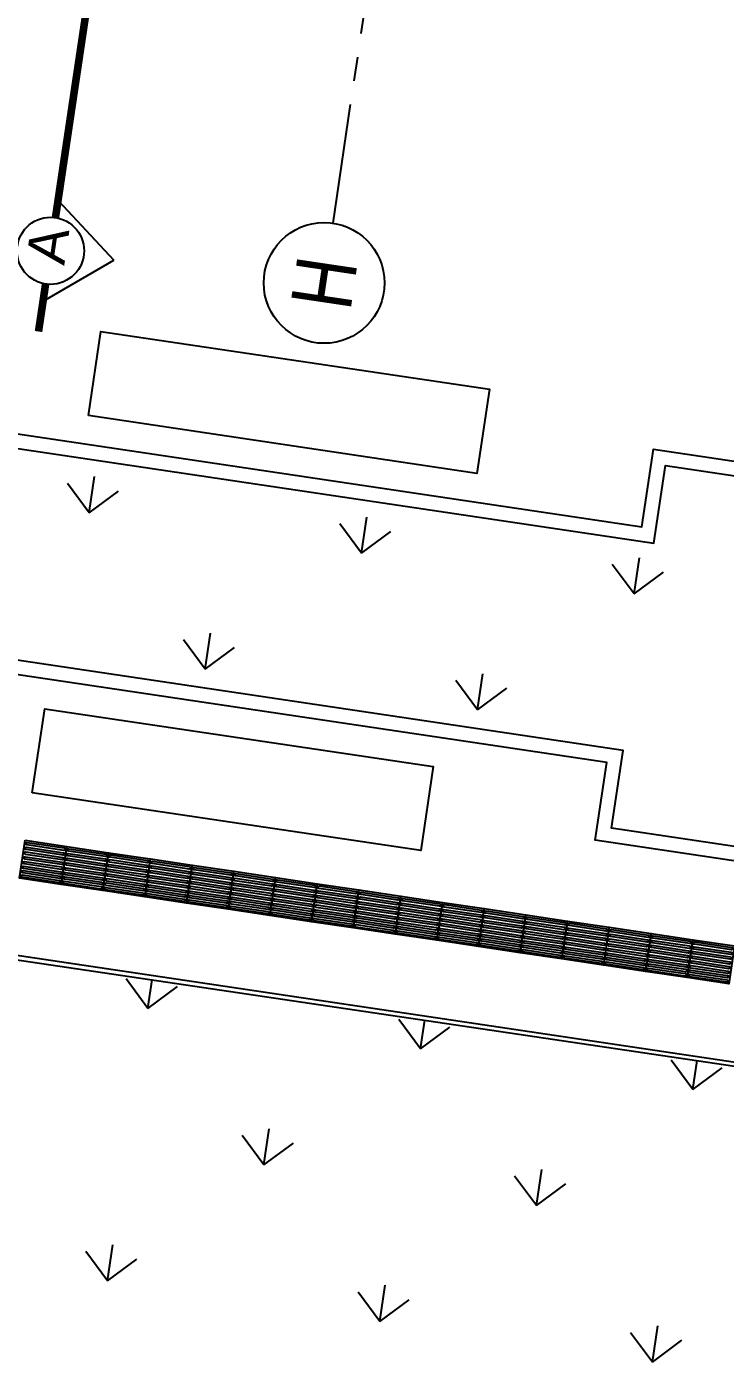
# Model space of a CAD drawing. Header units: millimetres. Extents: x 338 to 506, y 179 to 335.
# Drawn here: x 412.21 to 419.49, y 197.1 to 211.05 of the extents above; entities that cross this region are included whole.
import ezdxf
from ezdxf.enums import TextEntityAlignment as Align

# ---------------------------------------------------------------- set-up
doc = ezdxf.new("R2010")
doc.units = ezdxf.units.MM
doc.linetypes.add('CENTER', pattern=[2, 1.25, -0.25, 0.25, -0.25])
doc.linetypes.add('DASHED2', pattern=[0.375, 0.25, -0.125])
for name, color, linetype in [('ANDEN', 251, 'Continuous'), ('EJES_DE_COLUMNA', 255, 'DASHED2'), ('MOBILIARIO_URBANO', 51, 'Continuous'), ('MUROS', 32, 'Continuous'), ('REJAS', 151, 'Continuous'), ('TEXTOS', 7, 'Continuous')]:
    doc.layers.add(name, color=color, linetype=linetype)
doc.styles.get("Standard").update_dxf_attribs({"font": 'ARIALUNI.ttf'})
doc.styles.add('TECHNIC', font='txt')

# ---------------------------------------------------------------- blocks, each defined once
blk = doc.blocks.new('*X870')
at = {"color": 0}
for p, q in [((19, 75.321), (19.269, 75.59)), ((21.873, 75.321), (22.143, 75.59)), ((19, 75.321), (19.269, 75.051)), ((19, 75.321), (19.381, 75.321)), ((21.873, 75.321), (22.143, 75.051)), ((21.873, 75.321), (22.174, 75.321)), ((20.436, 73.884), (20.706, 74.153)), ((20.436, 73.884), (20.706, 73.614)), ((20.436, 73.884), (20.817, 73.884)), ((19, 72.447), (19.269, 72.716)), ((21.873, 72.447), (22.143, 72.716)), ((19, 72.447), (19.269, 72.178)), ((19, 72.447), (19.381, 72.447)), ((21.873, 72.447), (22.143, 72.178)), ((21.873, 72.447), (22.176, 72.447)), ((20.436, 71.01), (20.706, 71.28)), ((20.436, 71.01), (20.706, 70.741)), ((20.436, 71.01), (20.817, 71.01)), ((19, 69.573), (19.269, 69.843)), ((21.873, 69.573), (22.143, 69.843)), ((19, 69.573), (19.269, 69.304)), ((19, 69.573), (19.381, 69.573)), ((21.873, 69.573), (22.143, 69.304)), ((21.873, 69.573), (22.179, 69.573))]:
    blk.add_line(p, q, dxfattribs=at)
blk = doc.blocks.new('*X894')
at = {"color": 0}
for p, q in [((26.895, 76.69), (27.164, 76.959)), ((26.895, 76.69), (27.164, 76.42)), ((26.895, 76.69), (27.276, 76.69)), ((25.458, 75.253), (25.728, 75.522)), ((25.458, 75.253), (25.728, 74.984)), ((25.458, 75.253), (25.839, 75.253)), ((26.895, 73.816), (27.164, 74.086)), ((26.895, 73.816), (27.164, 73.547)), ((26.895, 73.816), (27.276, 73.816)), ((25.458, 72.379), (25.728, 72.649)), ((25.458, 72.379), (25.728, 72.11)), ((25.458, 72.379), (25.839, 72.379)), ((26.895, 70.942), (27.164, 71.212)), ((26.895, 70.942), (27.164, 70.673)), ((26.895, 70.942), (27.276, 70.942))]:
    blk.add_line(p, q, dxfattribs=at)
blk = doc.blocks.new('*U883')
at = {"layer": 'MOBILIARIO_URBANO', "color": 241}
blk.add_lwpolyline([(1146.678, 221.48), (1147.118, 221.48), (1147.118, 221.08), (1146.678, 221.08), (1146.678, 221.48)], dxfattribs=at)
for points in [[(1146.703, 221.46), (1147.093, 221.46, -1), (1147.093, 221.435), (1146.703, 221.435, -1)], [(1146.703, 221.41), (1147.093, 221.41, -1), (1147.093, 221.385), (1146.703, 221.385, -1)], [(1146.703, 221.36), (1147.093, 221.36, -1), (1147.093, 221.335), (1146.703, 221.335, -1)], [(1146.703, 221.31), (1147.093, 221.31, -1), (1147.093, 221.285), (1146.703, 221.285, -1)], [(1146.703, 221.26), (1147.093, 221.26, -1), (1147.093, 221.235), (1146.703, 221.235, -1)], [(1146.703, 221.21), (1147.093, 221.21, -1), (1147.093, 221.185), (1146.703, 221.185, -1)], [(1146.703, 221.164), (1147.093, 221.164, -1), (1147.093, 221.139), (1146.703, 221.139, -1)], [(1146.703, 221.118), (1147.093, 221.118, -1), (1147.093, 221.093), (1146.703, 221.093, -1)]]:
    blk.add_lwpolyline(points, format="xyb", close=True, dxfattribs=at)
blk = doc.blocks.new('EJES_CORTES')
at = {"layer": 'TEXTOS'}
for p, q in [((-93.051, -24.361), (-92.521, -25.03)), ((-92.871, -24.361), (-93.051, -24.361)), ((-91.991, -24.361), (-92.521, -25.03))]:
    blk.add_line(p, q, dxfattribs=at)
at = {"layer": 'TEXTOS', "linetype": 'CENTER', "const_width": 0.0792}
for points in [[(-92.871, -24.361), (-93.372, -24.361)], [(-88.211, -24.361), (-92.171, -24.361)]]:
    blk.add_lwpolyline(points, dxfattribs=at)
at = {"layer": 'TEXTOS'}
blk.add_circle((-92.521, -24.361), 0.35, dxfattribs=at)
blk.add_text('A', height=0.403, dxfattribs=at).set_placement((-92.469, -24.122), align=Align.TOP_CENTER)
blk = doc.blocks.new('EJES_ESTRUCTURALES')
at = {"layer": 'EJES_DE_COLUMNA', "color": 9, "linetype": 'CENTER'}
blk.add_line((661.47768, 169.90297), (759.37077, 169.90297), dxfattribs=at)
at = {"layer": 'EJES_DE_COLUMNA', "color": 9, "linetype": 'Continuous'}
blk.add_circle((660.84768, 169.90297), 0.63, dxfattribs=at)
at = {"layer": 'EJES_DE_COLUMNA', "color": 1, "style": 'TECHNIC'}
blk.add_text('H', height=0.63, dxfattribs=at).set_placement((660.84768, 169.90297), align=Align.MIDDLE)
blk = doc.blocks.new('A$C7152A42C')
at = {"layer": 'ANDEN'}
for points in [[(22.21838, 26.35441), (22.21838, 147.01361), (11.3464, 147.70398)], [(11.3464, 147.70398), (11.3526, 147.60417), (22.11859, 146.91995), (22.11859, 146.91995), (22.21715, 19.86576)], [(22.21838, 26.35441), (22.21838, 26.35441), (22.21838, 147.01361)], [(25.1145, 46.15373), (25.1145, 52.36989), (25.1145, 52.36989), (25.1145, 52.36989), (25.1145, 52.88442), (25.1145, 52.88442), (25.1145, 52.88442), (25.1145, 52.98442), (25.1145, 59.20059), (25.0145, 59.20059), (24.29376, 59.20059), (24.29376, 59.20059), (24.29376, 70.96459), (24.29376, 70.96459), (25.1145, 70.96459), (25.1145, 70.96459), (25.1145, 84.11145), (25.0145, 84.11145), (24.29376, 84.11145), (24.29376, 84.11145), (24.29376, 97.40319)], [(28.41845, 97.40321), (28.41845, 84.11147), (28.41845, 84.11147), (27.6977, 84.11147), (27.5977, 84.11147), (27.5977, 70.96461), (27.5977, 70.96461), (28.41845, 70.96461), (28.41845, 70.96461), (28.41845, 59.20061), (28.41845, 59.20061), (27.6977, 59.20061), (27.5977, 59.20061), (27.5977, 52.98444), (27.5977, 52.88444), (27.5977, 52.88444), (27.5977, 52.88444), (27.5977, 52.36991), (27.5977, 52.36991), (27.5977, 52.36991), (27.5977, 46.15375)], [(25.2645, 46.15373), (25.2645, 52.51989), (25.2645, 52.51989), (25.2645, 52.73442), (25.2645, 52.73442), (25.2645, 52.98442), (25.2645, 59.35059), (25.0145, 59.35059), (24.44376, 59.35059), (24.44376, 70.81459), (25.2645, 70.81459), (25.2645, 84.26145), (25.0145, 84.26145), (24.44376, 84.26145), (24.44376, 97.25319)], [(28.26845, 97.25321), (28.26845, 84.26147), (27.6977, 84.26147), (27.4477, 84.26147), (27.4477, 70.81461), (28.26845, 70.81461), (28.26845, 59.35061), (27.6977, 59.35061), (27.4477, 59.35061), (27.4477, 52.98444), (27.4477, 52.73444), (27.4477, 52.73444), (27.4477, 52.51991), (27.4477, 52.51991), (27.4477, 46.15375)]]:
    blk.add_lwpolyline(points, dxfattribs=at)
at = {"layer": 'REJAS', "color": 30}
for points in [[(23.91875, 76.84668), (24.80574, 76.84668), (24.80574, 72.74917), (23.91875, 72.74917)], [(27.89702, 76.84668), (28.784, 76.84668), (28.784, 72.74917), (27.89702, 72.74917)]]:
    blk.add_lwpolyline(points, close=True, dxfattribs=at)
at = {"layer": 'ANDEN', "color": 85, "linetype": 'Continuous'}
blk.add_blockref('*X870', (0, 0), dxfattribs=at)
at = {"layer": 'ANDEN', "color": 251, "linetype": 'Continuous'}
blk.add_blockref('*X894', (0, 0), dxfattribs=at)
at = {"layer": 'ANDEN', "rotation": 270}
for p in [(-198.06149, 1223.52462), (-198.06149, 1223.08451), (-198.06149, 1222.6444), (-198.06149, 1222.2043), (-198.06149, 1221.76419), (-198.06149, 1221.32409), (-198.06149, 1220.88398), (-198.06149, 1220.44388), (-198.06149, 1220.00377), (-198.06149, 1219.56366), (-198.06149, 1219.12356), (-198.06149, 1218.68345), (-198.06149, 1218.24335), (-198.06149, 1217.80324), (-198.06149, 1217.36314), (-198.06149, 1216.92303), (-198.06149, 1216.48293)]:
    blk.add_blockref('*U883', p, dxfattribs=at)
at = {"layer": 'EJES_DE_COLUMNA'}
blk.add_blockref('EJES_ESTRUCTURALES', (-631.22088, -95.28525), dxfattribs=at)
at = {"layer": 'REJAS'}
blk.add_blockref('EJES_CORTES', (122.05847, 101.85105), dxfattribs=at)

msp = doc.modelspace()

# ---------------------------------------------------------------- block references
at = {"layer": 'MUROS', "color": 32, "rotation": 81.53046525965426}
msp.add_blockref('A$C7152A42C', (484.748, 168.084), dxfattribs=at)

doc.saveas('drawing.dxf')
